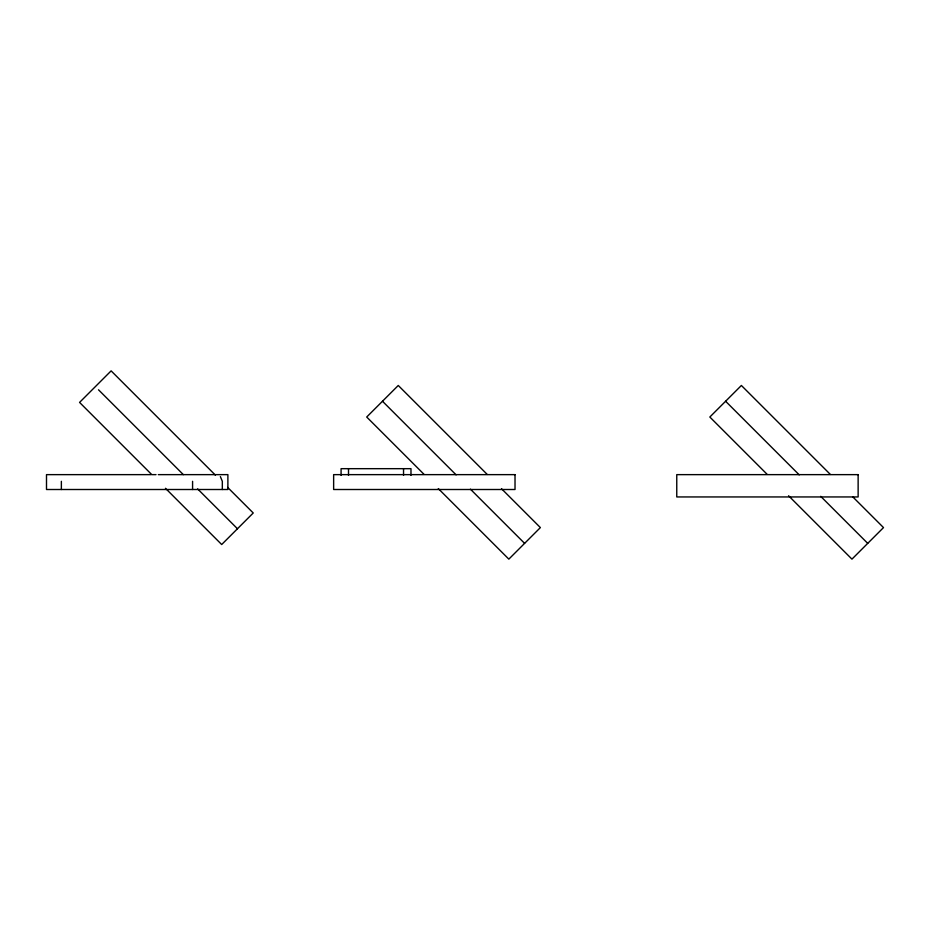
<?xml version="1.0" encoding="UTF-8"?>
<svg xmlns="http://www.w3.org/2000/svg" width="930" height="930" viewBox="0 0 930 930"><rect width="100%" height="100%" fill="white"/><g stroke="black" fill="none" stroke-linecap="round" stroke-linejoin="round"><path stroke-width="1.4" d="M150.974 474.637L46.5 474.637L46.5 489.506L227.885 489.506L227.885 474.637L158.321 474.637M156.019 474.637L151.799 474.637L79.573 402.411L111.123 370.861L215.411 475.149M830.339 474.416L741.384 385.473L709.834 417.024L767.087 474.277M852.822 496.911L883.5 527.589L851.95 559.139L788.559 495.748M725.609 401.249L799.219 474.858M820.69 496.329L867.725 543.364M487.215 474.416L398.261 385.473L366.711 417.024L423.975 474.277M501.526 488.738L540.376 527.589L508.838 559.139L438.286 488.587M382.486 401.249L456.107 474.858M470.417 489.168L524.601 543.364M227.676 487.425L253.239 512.976L221.689 544.527L165.459 488.297M98.51 389.798L183.35 474.637M197.59 488.878L237.464 528.751M220.364 476.59L222.328 481.322L222.328 489.506M410.979 475.37L410.979 468.674L341.077 468.674L341.077 475.37M403.539 468.674L403.539 475.37M348.506 468.674L348.506 475.37M192.58 481.322L192.58 489.506M61.368 481.322L61.368 489.506M515.022 474.637L333.638 474.637L333.638 489.506L515.022 489.506L515.022 474.637M858.134 474.637L676.761 474.637L676.761 496.946L858.134 496.946L858.134 474.637"/></g></svg>
